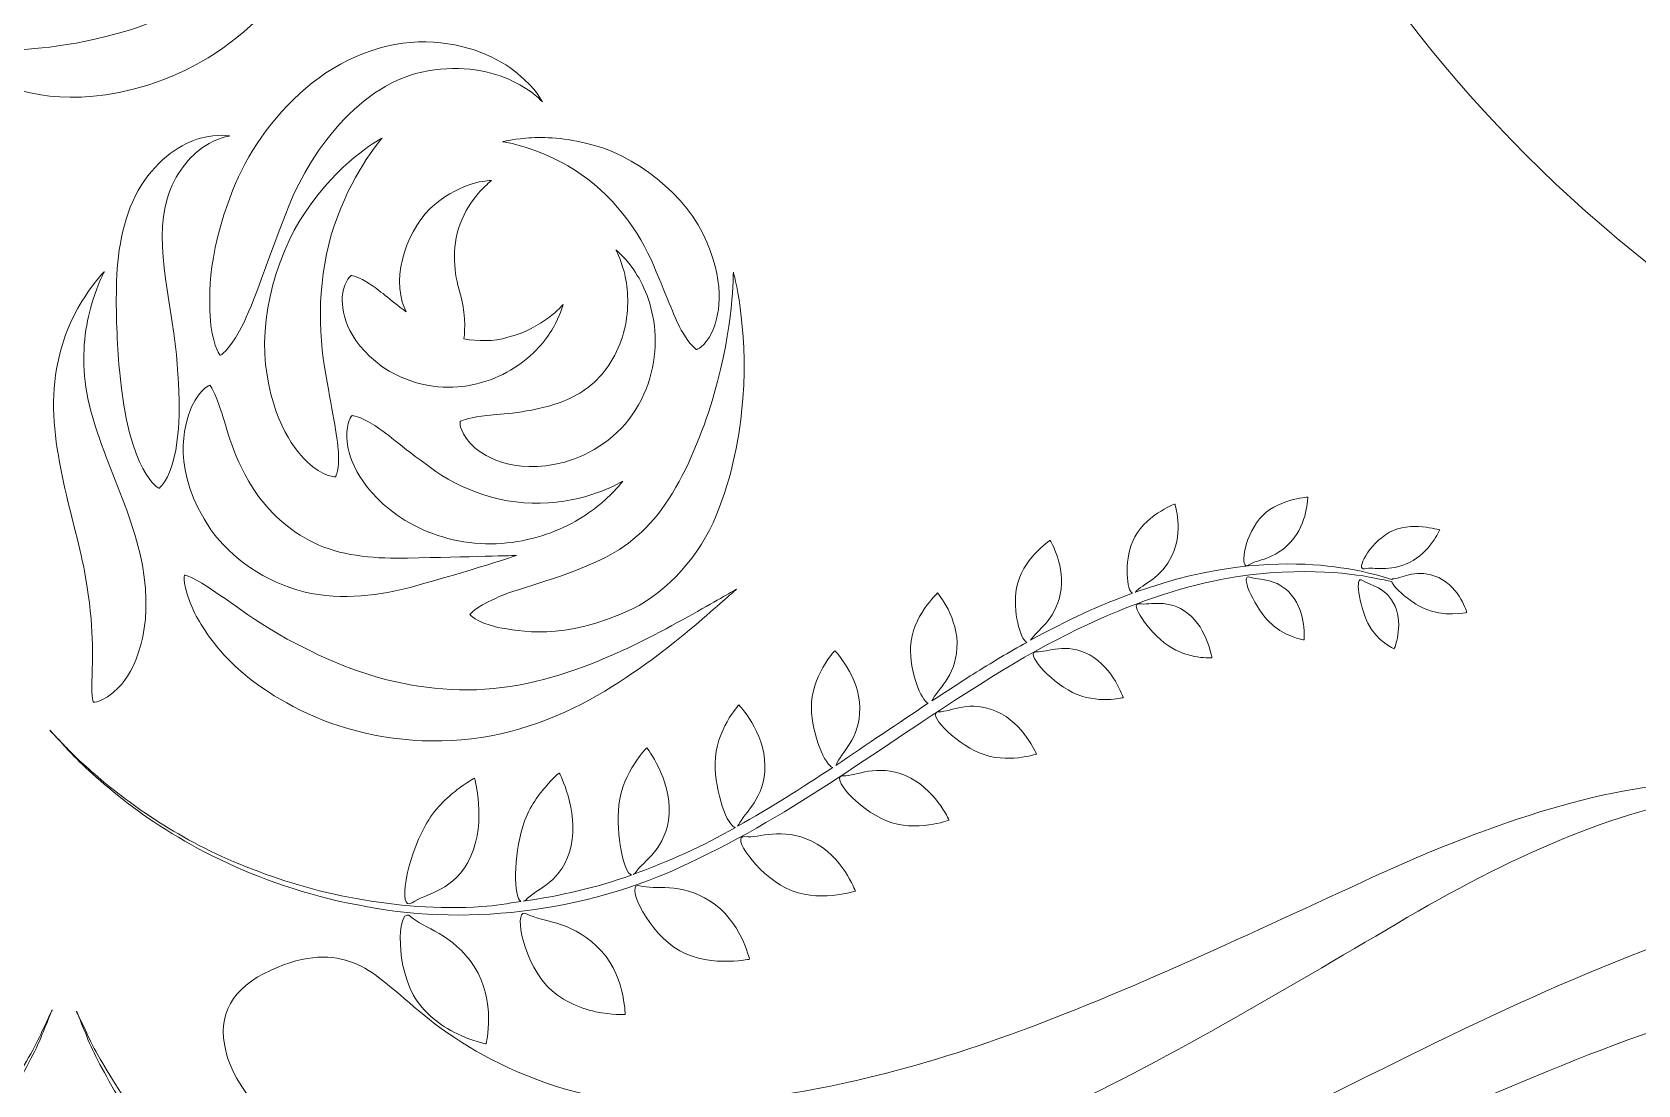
# Model space of a CAD drawing. Extents: x 359 to 483, y -510 to -85.
# Drawn here: x 420.23 to 439.47, y -189.69 to -177.08 of the extents above; entities that cross this region are included whole.
import ezdxf

# ---------------------------------------------------------------- set-up
doc = ezdxf.new("R2010")
doc.units = 0
doc.header["$MEASUREMENT"] = 0
doc.layers.add('Layer 1', color=7, linetype='Continuous')

msp = doc.modelspace()

# ---------------------------------------------------------------- linework, layer by layer
at = {"layer": 'Layer 1', "lineweight": 0}
for points, knots in [([(480.384, -236.21), (477.778, -218.221), (471.8, -202.258), (457.192, -190.652), (456.27, -189.919), (455.329, -189.239), (454.378, -188.583), (454.375, -188.577), (454.375, -188.574), (454.372, -188.568), (452.72, -185.571), (444.486, -174.406), (443.343, -166.788), (443.113, -165.25), (443.023, -163.689), (442.923, -162.139), (442.516, -155.827), (442.299, -149.504), (441.696, -143.205), (441.4, -140.11), (441.039, -137.006), (440.409, -133.958), (439.927, -131.628), (439.549, -128.164), (437.361, -126.737), (435.822, -125.733), (433.515, -125.783), (431.765, -125.417), (429.415, -124.926), (427.103, -124.275), (424.81, -123.567), (424.638, -123.514), (424.466, -123.476), (424.294, -123.43), (423.24, -120.997), (423.108, -118.615), (423.164, -117.16), (426.49, -115.522), (428.87, -111.133), (428.857, -105.967), (428.844, -100.129), (425.783, -95.293), (421.768, -94.311), (423.648, -93.525), (424.872, -91.484), (424.391, -89.236), (424.033, -87.566), (422.678, -86.221), (421.006, -85.876), (418.135, -85.282), (415.613, -87.462), (415.619, -90.226), (415.624, -92.127), (416.825, -93.741), (418.506, -94.37), (414.609, -95.495), (411.688, -100.28), (411.702, -106.008), (411.714, -111.174), (414.114, -115.551), (417.448, -117.174), (417.51, -118.618), (417.393, -120.978), (416.37, -123.399), (413.705, -123.916), (411.064, -124.78), (408.486, -125.448), (406.503, -125.963), (404.179, -125.643), (402.395, -126.819), (400.214, -128.258), (399.852, -131.723), (399.381, -134.055), (398.765, -137.106), (398.42, -140.212), (398.138, -143.309), (397.565, -149.61), (397.378, -155.934), (397.001, -162.248), (396.908, -163.799), (396.826, -165.36), (396.603, -166.899), (395.496, -174.522), (387.038, -186.635), (385.4, -189.64), (385.399, -189.643), (385.399, -189.644), (385.397, -189.647), (384.881, -190.029), (384.367, -190.419), (383.86, -190.826), (369.308, -202.502), (363.405, -218.492), (360.884, -236.493), (359.233, -248.287), (359.066, -443.788), (359.066, -443.788), (359.066, -479.813), (384.682, -509.503), (420.707, -509.503), (420.707, -509.503), (420.707, -509.503), (420.707, -509.503), (456.731, -509.503), (482.824, -479.813), (482.824, -443.788), (482.824, -443.788), (482.092, -247.996), (480.384, -236.21)], [0, 0, 0, 0, 1, 1, 1, 2, 2, 2, 3, 3, 3, 4, 4, 4, 5, 5, 5, 6, 6, 6, 7, 7, 7, 8, 8, 8, 9, 9, 9, 10, 10, 10, 11, 11, 11, 12, 12, 12, 13, 13, 13, 14, 14, 14, 15, 15, 15, 16, 16, 16, 17, 17, 17, 18, 18, 18, 19, 19, 19, 20, 20, 20, 21, 21, 21, 22, 22, 22, 23, 23, 23, 24, 24, 24, 25, 25, 25, 26, 26, 26, 27, 27, 27, 28, 28, 28, 29, 29, 29, 30, 30, 30, 31, 31, 31, 32, 32, 32, 33, 33, 33, 34, 34, 34, 35, 35, 35, 36, 36, 36, 36]), ([(440.991, -175.789), (441.978, -178.202), (442.279, -180.338), (442.363, -181.654), (437.48, -179.075), (434.285, -174.693), (433.53, -169.163), (432.541, -161.919), (433.506, -156.722), (435.762, -150.376), (435.493, -152.992), (435.265, -155.717), (435.324, -156.971), (435.456, -159.754), (439.357, -171.795), (440.991, -175.789)], [0, 0, 0, 0, 1, 1, 1, 2, 2, 2, 3, 3, 3, 4, 4, 4, 5, 5, 5, 5]), ([(419.781, -177.661), (419.496, -177.511), (419.464, -177.403), (419.464, -177.403), (419.464, -177.403), (419.559, -177.347), (419.849, -177.32), (420.136, -177.278), (420.624, -177.292), (421.406, -177.054), (421.795, -176.932), (422.228, -176.729), (422.602, -176.426), (422.977, -176.129), (423.282, -175.717), (423.508, -175.311), (423.735, -174.905), (423.897, -174.514), (424.013, -174.235), (424.127, -173.955), (424.196, -173.785), (424.196, -173.785), (424.196, -173.785), (424.166, -173.966), (424.117, -174.266), (424.063, -174.565), (423.985, -174.984), (423.826, -175.452), (423.668, -175.918), (423.409, -176.439), (423.001, -176.857), (422.601, -177.275), (422.091, -177.569), (421.617, -177.717), (420.655, -178.008), (420.057, -177.794), (419.781, -177.661)], [0, 0, 0, 0, 1, 1, 1, 2, 2, 2, 3, 3, 3, 4, 4, 4, 5, 5, 5, 6, 6, 6, 7, 7, 7, 8, 8, 8, 9, 9, 9, 10, 10, 10, 11, 11, 11, 12, 12, 12, 12]), ([(424.948, -177.2), (425.432, -177.206), (425.825, -177.391), (426.044, -177.577), (426.27, -177.761), (426.343, -177.919), (426.343, -177.919), (426.343, -177.919), (426.23, -177.785), (425.985, -177.669), (425.747, -177.548), (425.37, -177.472), (424.975, -177.547), (424.157, -177.676), (423.536, -178.541), (423.276, -179.24), (422.997, -179.952), (422.858, -180.415), (422.714, -180.658), (422.58, -180.906), (422.483, -180.953), (422.483, -180.953), (422.483, -180.953), (422.408, -180.877), (422.372, -180.594), (422.348, -180.314), (422.308, -179.81), (422.633, -178.973), (422.801, -178.558), (423.095, -178.102), (423.508, -177.754), (423.913, -177.401), (424.463, -177.186), (424.948, -177.2)], [0, 0, 0, 0, 1, 1, 1, 2, 2, 2, 3, 3, 3, 4, 4, 4, 5, 5, 5, 6, 6, 6, 7, 7, 7, 8, 8, 8, 9, 9, 9, 10, 10, 10, 11, 11, 11, 11]), ([(421.968, -181.064), (422.081, -182.325), (421.751, -182.546), (421.751, -182.546), (421.751, -182.546), (421.387, -182.387), (421.274, -181.126), (421.248, -180.808), (421.23, -180.454), (421.241, -180.061), (421.254, -179.671), (421.331, -179.245), (421.536, -178.918), (421.738, -178.595), (422.028, -178.412), (422.245, -178.353), (422.465, -178.293), (422.595, -178.327), (422.595, -178.327), (422.595, -178.327), (422.46, -178.341), (422.29, -178.452), (422.121, -178.561), (421.937, -178.783), (421.85, -179.068), (421.673, -179.631), (421.929, -180.422), (421.968, -181.064)], [0, 0, 0, 0, 1, 1, 1, 2, 2, 2, 3, 3, 3, 4, 4, 4, 5, 5, 5, 6, 6, 6, 7, 7, 7, 8, 8, 8, 9, 9, 9, 9]), ([(423.733, -181.089), (423.815, -181.608), (423.89, -181.914), (423.898, -182.118), (423.911, -182.32), (423.867, -182.406), (423.867, -182.406), (423.867, -182.406), (423.769, -182.422), (423.593, -182.287), (423.426, -182.153), (423.149, -181.846), (423.044, -181.189), (422.925, -180.532), (423.171, -179.652), (423.582, -179.126), (423.979, -178.581), (424.422, -178.351), (424.422, -178.351), (424.422, -178.351), (424.093, -178.726), (423.888, -179.293), (423.665, -179.859), (423.641, -180.571), (423.733, -181.089)], [0, 0, 0, 0, 1, 1, 1, 2, 2, 2, 3, 3, 3, 4, 4, 4, 5, 5, 5, 6, 6, 6, 7, 7, 7, 8, 8, 8, 8]), ([(427.676, -179.881), (427.514, -179.481), (427.169, -179.001), (426.726, -178.733), (426.296, -178.455), (425.866, -178.395), (425.866, -178.395), (425.866, -178.395), (425.967, -178.368), (426.144, -178.352), (426.32, -178.337), (426.575, -178.34), (426.859, -178.412), (427.433, -178.529), (428.09, -179.041), (428.312, -179.596), (428.546, -180.142), (428.453, -180.508), (428.372, -180.679), (428.283, -180.858), (428.189, -180.884), (428.189, -180.884), (428.189, -180.884), (428.11, -180.834), (428.024, -180.68), (427.932, -180.527), (427.847, -180.278), (427.676, -179.881)], [0, 0, 0, 0, 1, 1, 1, 2, 2, 2, 3, 3, 3, 4, 4, 4, 5, 5, 5, 6, 6, 6, 7, 7, 7, 8, 8, 8, 9, 9, 9, 9]), ([(424.057, -179.996), (424.057, -179.996), (424.148, -180.014), (424.273, -180.098), (424.383, -180.167), (424.513, -180.283), (424.711, -180.433), (424.695, -180.393), (424.676, -180.361), (424.664, -180.313), (424.542, -179.899), (424.78, -179.322), (425.114, -179.1), (425.439, -178.851), (425.732, -178.86), (425.732, -178.86), (425.732, -178.86), (425.501, -179.035), (425.381, -179.323), (425.248, -179.616), (425.28, -179.936), (425.342, -180.155), (425.424, -180.432), (425.418, -180.639), (425.402, -180.757), (425.571, -180.786), (425.751, -180.789), (425.93, -180.737), (426.341, -180.636), (426.591, -180.345), (426.591, -180.345), (426.591, -180.345), (426.57, -180.433), (426.5, -180.571), (426.429, -180.708), (426.298, -180.892), (426.087, -181.048), (425.877, -181.202), (425.587, -181.325), (425.271, -181.335), (424.953, -181.35), (424.64, -181.24), (424.42, -181.086), (423.975, -180.76), (423.927, -180.394), (423.948, -180.226), (423.974, -180.044), (424.057, -179.996), (424.057, -179.996)], [0, 0, 0, 0, 1, 1, 1, 2, 2, 2, 3, 3, 3, 4, 4, 4, 5, 5, 5, 6, 6, 6, 7, 7, 7, 8, 8, 8, 9, 9, 9, 10, 10, 10, 11, 11, 11, 12, 12, 12, 13, 13, 13, 14, 14, 14, 15, 15, 15, 16, 16, 16, 16]), ([(426.61, -182.232), (425.974, -182.395), (425.604, -182.147), (425.474, -182.002), (425.334, -181.843), (425.357, -181.745), (425.357, -181.745), (425.357, -181.745), (425.441, -181.701), (425.611, -181.682), (425.781, -181.655), (426.032, -181.663), (426.42, -181.562), (426.611, -181.506), (426.827, -181.415), (426.993, -181.247), (427.162, -181.082), (427.286, -180.837), (427.336, -180.594), (427.387, -180.35), (427.364, -180.114), (427.32, -179.95), (427.275, -179.785), (427.222, -179.689), (427.222, -179.689), (427.222, -179.689), (427.307, -179.754), (427.418, -179.902), (427.526, -180.05), (427.648, -180.293), (427.684, -180.603), (427.719, -180.91), (427.664, -181.285), (427.459, -181.605), (427.257, -181.931), (426.918, -182.146), (426.61, -182.232)], [0, 0, 0, 0, 1, 1, 1, 2, 2, 2, 3, 3, 3, 4, 4, 4, 5, 5, 5, 6, 6, 6, 7, 7, 7, 8, 8, 8, 9, 9, 9, 10, 10, 10, 11, 11, 11, 12, 12, 12, 12]), ([(420.865, -183.591), (420.765, -182.974), (420.39, -182.023), (420.51, -181.191), (420.566, -180.785), (420.722, -180.464), (420.855, -180.259), (420.989, -180.053), (421.094, -179.951), (421.094, -179.951), (421.094, -179.951), (421.023, -180.081), (420.953, -180.305), (420.883, -180.528), (420.824, -180.852), (420.858, -181.202), (420.91, -181.906), (421.405, -182.681), (421.55, -183.466), (421.694, -184.242), (421.453, -184.748), (421.263, -184.932), (421.069, -185.128), (420.96, -185.105), (420.96, -185.105), (420.96, -185.105), (420.936, -185.007), (420.947, -184.786), (420.952, -184.561), (420.977, -184.227), (420.865, -183.591)], [0, 0, 0, 0, 1, 1, 1, 2, 2, 2, 3, 3, 3, 4, 4, 4, 5, 5, 5, 6, 6, 6, 7, 7, 7, 8, 8, 8, 9, 9, 9, 10, 10, 10, 10]), ([(428.424, -182.87), (428.236, -183.343), (427.842, -183.785), (427.423, -183.989), (426.579, -184.384), (426.071, -184.254), (425.807, -184.212), (425.536, -184.145), (425.473, -184.059), (425.473, -184.059), (425.473, -184.059), (425.53, -183.971), (425.779, -183.865), (426.017, -183.743), (426.487, -183.667), (427.099, -183.373), (427.4, -183.221), (427.681, -182.973), (427.9, -182.603), (428.12, -182.24), (428.287, -181.804), (428.401, -181.412), (428.632, -180.619), (428.63, -179.957), (428.63, -179.957), (428.63, -179.957), (428.811, -180.593), (428.744, -181.472), (428.708, -181.91), (428.624, -182.396), (428.424, -182.87)], [0, 0, 0, 0, 1, 1, 1, 2, 2, 2, 3, 3, 3, 4, 4, 4, 5, 5, 5, 6, 6, 6, 7, 7, 7, 8, 8, 8, 9, 9, 9, 10, 10, 10, 10]), ([(422.139, -181.571), (422.255, -181.333), (422.36, -181.312), (422.36, -181.312), (422.36, -181.312), (422.423, -181.39), (422.486, -181.603), (422.564, -181.809), (422.617, -182.173), (422.934, -182.632), (423.098, -182.858), (423.351, -183.09), (423.666, -183.225), (423.976, -183.363), (424.367, -183.389), (424.728, -183.383), (425.463, -183.365), (426.033, -183.35), (426.033, -183.35), (426.033, -183.35), (425.498, -183.529), (424.774, -183.728), (424.411, -183.82), (423.957, -183.901), (423.486, -183.784), (423.023, -183.672), (422.616, -183.381), (422.372, -183.043), (421.892, -182.334), (422.046, -181.79), (422.139, -181.571)], [0, 0, 0, 0, 1, 1, 1, 2, 2, 2, 3, 3, 3, 4, 4, 4, 5, 5, 5, 6, 6, 6, 7, 7, 7, 8, 8, 8, 9, 9, 9, 10, 10, 10, 10]), ([(424.063, -181.674), (424.063, -181.674), (424.157, -181.683), (424.305, -181.777), (424.459, -181.868), (424.652, -182.046), (425, -182.296), (425.342, -182.556), (425.894, -182.766), (426.415, -182.719), (426.928, -182.69), (427.306, -182.46), (427.306, -182.46), (427.306, -182.46), (427.243, -182.546), (427.112, -182.669), (426.981, -182.791), (426.773, -182.945), (426.497, -183.057), (426.221, -183.169), (425.878, -183.235), (425.53, -183.202), (425.182, -183.173), (424.849, -183.039), (424.603, -182.868), (424.11, -182.512), (424.01, -182.135), (423.999, -181.943), (423.991, -181.741), (424.063, -181.674), (424.063, -181.674)], [0, 0, 0, 0, 1, 1, 1, 2, 2, 2, 3, 3, 3, 4, 4, 4, 5, 5, 5, 6, 6, 6, 7, 7, 7, 8, 8, 8, 9, 9, 9, 10, 10, 10, 10]), ([(420.586, -185.594), (420.678, -185.696), (420.822, -185.836), (421.015, -186.002), (421.402, -186.328), (421.993, -186.764), (422.793, -187.078), (423.584, -187.398), (424.575, -187.618), (425.618, -187.556), (425.774, -187.549), (425.93, -187.515), (426.086, -187.494), (425.994, -187.448), (425.996, -186.952), (426.108, -186.596), (426.171, -186.384), (426.285, -186.231), (426.378, -186.125), (426.469, -186.012), (426.545, -185.955), (426.545, -185.955), (426.545, -185.955), (426.778, -186.4), (426.687, -186.827), (426.59, -187.266), (426.269, -187.338), (426.138, -187.481), (426.128, -187.49), (426.121, -187.488), (426.113, -187.49), (426.55, -187.428), (426.986, -187.331), (427.41, -187.178), (427.316, -187.156), (427.219, -186.693), (427.259, -186.34), (427.307, -185.934), (427.594, -185.653), (427.594, -185.653), (427.594, -185.653), (427.887, -186.029), (427.861, -186.446), (427.832, -186.868), (427.553, -187.001), (427.455, -187.154), (427.447, -187.166), (427.439, -187.165), (427.431, -187.17), (427.854, -187.016), (428.268, -186.831), (428.656, -186.607), (428.564, -186.609), (428.408, -186.181), (428.411, -185.838), (428.415, -185.446), (428.696, -185.139), (428.696, -185.139), (428.696, -185.139), (429.004, -185.466), (429.009, -185.865), (429.012, -186.264), (428.765, -186.421), (428.691, -186.578), (428.688, -186.585), (428.683, -186.59), (428.679, -186.594), (429.075, -186.373), (429.454, -186.131), (429.821, -185.888), (429.733, -185.874), (429.57, -185.495), (429.565, -185.176), (429.56, -184.8), (429.846, -184.491), (429.846, -184.491), (429.846, -184.491), (430.141, -184.795), (430.145, -185.174), (430.149, -185.552), (429.922, -185.708), (429.86, -185.86), (429.86, -185.86), (429.857, -185.864), (429.857, -185.864), (430.238, -185.608), (430.609, -185.359), (430.965, -185.119), (430.882, -185.093), (430.74, -184.742), (430.753, -184.443), (430.767, -184.085), (431.077, -183.799), (431.077, -183.799), (431.077, -183.799), (431.332, -184.101), (431.309, -184.459), (431.287, -184.811), (431.075, -184.95), (431.009, -185.09), (431.175, -184.983), (431.339, -184.877), (431.499, -184.774), (431.722, -184.635), (431.935, -184.507), (432.145, -184.391), (432.071, -184.359), (431.972, -184.018), (432.023, -183.739), (432.08, -183.402), (432.425, -183.169), (432.425, -183.169), (432.425, -183.169), (432.619, -183.484), (432.546, -183.814), (432.478, -184.136), (432.269, -184.243), (432.19, -184.366), (432.626, -184.126), (433.033, -183.939), (433.411, -183.803), (433.345, -183.778), (433.307, -183.433), (433.415, -183.18), (433.536, -182.878), (433.92, -182.734), (433.92, -182.734), (433.92, -182.734), (434.025, -183.063), (433.887, -183.346), (433.753, -183.633), (433.537, -183.686), (433.446, -183.789), (433.446, -183.789), (433.444, -183.79), (433.444, -183.79), (434.364, -183.462), (435.081, -183.43), (435.574, -183.461), (436.072, -183.496), (436.358, -183.588), (436.52, -183.638), (436.524, -183.633), (436.531, -183.629), (436.542, -183.628), (436.656, -183.62), (436.819, -183.5), (437.08, -183.616), (437.342, -183.741), (437.416, -184.035), (437.416, -184.035), (437.416, -184.035), (437.13, -184.09), (436.908, -183.986), (436.731, -183.904), (436.541, -183.735), (436.517, -183.663), (436.304, -183.62), (435.872, -183.501), (435.056, -183.56), (434.243, -183.61), (433.058, -183.946), (431.577, -184.899), (430.569, -185.521), (429.477, -186.371), (428.214, -186.979), (426.961, -187.613), (425.487, -187.793), (424.246, -187.557), (422.996, -187.344), (421.992, -186.795), (421.367, -186.311), (421.052, -186.07), (420.821, -185.849), (420.67, -185.69), (420.522, -185.53), (420.44, -185.442), (420.44, -185.442), (420.44, -185.442), (420.491, -185.495), (420.586, -185.594)], [0, 0, 0, 0, 1, 1, 1, 2, 2, 2, 3, 3, 3, 4, 4, 4, 5, 5, 5, 6, 6, 6, 7, 7, 7, 8, 8, 8, 9, 9, 9, 10, 10, 10, 11, 11, 11, 12, 12, 12, 13, 13, 13, 14, 14, 14, 15, 15, 15, 16, 16, 16, 17, 17, 17, 18, 18, 18, 19, 19, 19, 20, 20, 20, 21, 21, 21, 22, 22, 22, 23, 23, 23, 24, 24, 24, 25, 25, 25, 26, 26, 26, 27, 27, 27, 28, 28, 28, 29, 29, 29, 30, 30, 30, 31, 31, 31, 32, 32, 32, 33, 33, 33, 34, 34, 34, 35, 35, 35, 36, 36, 36, 37, 37, 37, 38, 38, 38, 39, 39, 39, 40, 40, 40, 41, 41, 41, 42, 42, 42, 43, 43, 43, 44, 44, 44, 45, 45, 45, 46, 46, 46, 47, 47, 47, 48, 48, 48, 49, 49, 49, 50, 50, 50, 51, 51, 51, 52, 52, 52, 53, 53, 53, 54, 54, 54, 55, 55, 55, 56, 56, 56, 57, 57, 57, 58, 58, 58, 59, 59, 59, 60, 60, 60, 60]), ([(434.934, -182.913), (435.127, -182.675), (435.511, -182.652), (435.511, -182.652), (435.511, -182.652), (435.51, -182.968), (435.31, -183.186), (435.114, -183.404), (434.908, -183.394), (434.799, -183.465), (434.696, -183.535), (434.739, -183.146), (434.934, -182.913)], [0, 0, 0, 0, 1, 1, 1, 2, 2, 2, 3, 3, 3, 4, 4, 4, 4]), ([(436.491, -183.073), (436.741, -182.934), (437.092, -183.045), (437.092, -183.045), (437.092, -183.045), (436.977, -183.313), (436.729, -183.434), (436.485, -183.554), (436.31, -183.483), (436.193, -183.509), (436.081, -183.535), (436.239, -183.213), (436.491, -183.073)], [0, 0, 0, 0, 1, 1, 1, 2, 2, 2, 3, 3, 3, 4, 4, 4, 4]), ([(425.492, -185.545), (424.86, -185.624), (424.22, -185.521), (423.713, -185.322), (422.688, -184.907), (422.318, -184.317), (422.165, -184.017), (422.016, -183.696), (422.056, -183.585), (422.056, -183.585), (422.056, -183.585), (422.168, -183.608), (422.431, -183.794), (422.703, -183.965), (423.113, -184.329), (423.965, -184.672), (424.39, -184.839), (424.912, -184.965), (425.452, -184.959), (425.988, -184.96), (426.542, -184.81), (427.019, -184.611), (427.498, -184.414), (427.907, -184.184), (428.199, -184.021), (428.491, -183.855), (428.668, -183.754), (428.668, -183.754), (428.668, -183.754), (428.515, -183.888), (428.262, -184.11), (428.004, -184.328), (427.642, -184.632), (427.177, -184.921), (426.716, -185.209), (426.131, -185.472), (425.492, -185.545)], [0, 0, 0, 0, 1, 1, 1, 2, 2, 2, 3, 3, 3, 4, 4, 4, 5, 5, 5, 6, 6, 6, 7, 7, 7, 8, 8, 8, 9, 9, 9, 10, 10, 10, 11, 11, 11, 12, 12, 12, 12]), ([(434.816, -183.609), (434.929, -183.65), (435.136, -183.609), (435.318, -183.824), (435.495, -184.038), (435.468, -184.361), (435.468, -184.361), (435.468, -184.361), (435.213, -184.325), (435.03, -184.127), (434.849, -183.925), (434.698, -183.568), (434.816, -183.609)], [0, 0, 0, 0, 1, 1, 1, 2, 2, 2, 3, 3, 3, 4, 4, 4, 4]), ([(436.166, -183.648), (436.257, -183.712), (436.454, -183.722), (436.559, -183.959), (436.661, -184.192), (436.547, -184.47), (436.547, -184.47), (436.547, -184.47), (436.34, -184.381), (436.232, -184.16), (436.125, -183.94), (436.071, -183.583), (436.166, -183.648)], [0, 0, 0, 0, 1, 1, 1, 2, 2, 2, 3, 3, 3, 4, 4, 4, 4]), ([(433.496, -183.928), (433.626, -183.949), (433.836, -183.86), (434.076, -184.044), (434.313, -184.233), (434.363, -184.576), (434.363, -184.576), (434.363, -184.576), (434.082, -184.597), (433.838, -184.429), (433.596, -184.255), (433.364, -183.911), (433.496, -183.928)], [0, 0, 0, 0, 1, 1, 1, 2, 2, 2, 3, 3, 3, 4, 4, 4, 4]), ([(432.259, -184.504), (432.402, -184.51), (432.611, -184.385), (432.899, -184.542), (433.185, -184.7), (433.3, -185.054), (433.3, -185.054), (433.3, -185.054), (432.984, -185.134), (432.694, -184.99), (432.404, -184.843), (432.115, -184.501), (432.259, -184.504)], [0, 0, 0, 0, 1, 1, 1, 2, 2, 2, 3, 3, 3, 4, 4, 4, 4]), ([(432.261, -185.727), (432.261, -185.727), (431.911, -185.852), (431.585, -185.717), (431.26, -185.582), (430.936, -185.226), (431.091, -185.223), (431.245, -185.222), (431.46, -185.076), (431.784, -185.218), (432.106, -185.36), (432.261, -185.727), (432.261, -185.727)], [0, 0, 0, 0, 1, 1, 1, 2, 2, 2, 3, 3, 3, 4, 4, 4, 4]), ([(425.487, -186.95), (425.293, -187.38), (424.947, -187.391), (424.781, -187.51), (424.605, -187.62), (424.714, -186.988), (424.937, -186.59), (425.048, -186.385), (425.199, -186.249), (425.319, -186.159), (425.438, -186.061), (425.53, -186.019), (425.53, -186.019), (425.53, -186.019), (425.672, -186.528), (425.487, -186.95)], [0, 0, 0, 0, 1, 1, 1, 2, 2, 2, 3, 3, 3, 4, 4, 4, 5, 5, 5, 5]), ([(431.214, -186.52), (431.214, -186.52), (430.817, -186.672), (430.464, -186.527), (430.111, -186.381), (429.782, -185.988), (429.946, -185.991), (430.112, -185.993), (430.343, -185.842), (430.693, -185.987), (431.042, -186.133), (431.214, -186.52), (431.214, -186.52)], [0, 0, 0, 0, 1, 1, 1, 2, 2, 2, 3, 3, 3, 4, 4, 4, 4]), ([(424.863, -188.805), (425.494, -189.351), (426.813, -190.084), (428.423, -189.906), (429.209, -189.845), (430.443, -189.628), (431.821, -189.132), (433.201, -188.65), (434.717, -187.924), (436.162, -187.264), (437.6, -186.584), (439.067, -186.098), (440.18, -186.07), (440.733, -186.044), (441.183, -186.118), (441.482, -186.201), (441.782, -186.281), (441.94, -186.351), (441.94, -186.351), (441.94, -186.351), (441.773, -186.299), (441.471, -186.255), (441.169, -186.207), (440.725, -186.185), (440.198, -186.269), (439.134, -186.416), (437.8, -187.022), (436.455, -187.833), (435.094, -188.628), (433.636, -189.508), (432.22, -190.134), (430.814, -190.774), (429.441, -191.111), (428.539, -191.18), (426.77, -191.378), (424.927, -191.293), (423.684, -190.561), (423.07, -190.207), (422.651, -189.713), (422.549, -189.284), (422.439, -188.852), (422.632, -188.525), (423.083, -188.32), (423.524, -188.117), (423.829, -188.134), (424.079, -188.228), (424.329, -188.326), (424.533, -188.532), (424.863, -188.805)], [0, 0, 0, 0, 1, 1, 1, 2, 2, 2, 3, 3, 3, 4, 4, 4, 5, 5, 5, 6, 6, 6, 7, 7, 7, 8, 8, 8, 9, 9, 9, 10, 10, 10, 11, 11, 11, 12, 12, 12, 13, 13, 13, 14, 14, 14, 15, 15, 15, 16, 16, 16, 16]), ([(430.092, -187.369), (430.092, -187.369), (429.633, -187.522), (429.264, -187.336), (428.896, -187.151), (428.596, -186.696), (428.769, -186.717), (428.945, -186.738), (429.204, -186.598), (429.569, -186.773), (429.936, -186.947), (430.092, -187.369), (430.092, -187.369)], [0, 0, 0, 0, 1, 1, 1, 2, 2, 2, 3, 3, 3, 4, 4, 4, 4]), ([(389.965, -190.74), (390.467, -189.732), (391.488, -188.646), (392.914, -187.94), (394.326, -187.231), (396.141, -186.849), (397.997, -187.08), (399.847, -187.276), (401.682, -187.948), (403.417, -188.751), (405.159, -189.554), (406.829, -190.486), (408.513, -191.209), (410.19, -191.939), (411.897, -192.446), (413.509, -192.535), (415.113, -192.618), (416.585, -192.237), (417.691, -191.672), (418.808, -191.107), (419.534, -190.343), (419.937, -189.763), (420.132, -189.466), (420.274, -189.226), (420.347, -189.052), (420.428, -188.881), (420.47, -188.79), (420.47, -188.79), (420.47, -188.79), (420.432, -188.883), (420.36, -189.058), (420.295, -189.236), (420.165, -189.484), (419.983, -189.794), (419.605, -190.398), (418.905, -191.213), (417.786, -191.848), (416.678, -192.481), (415.181, -192.949), (413.496, -192.939), (411.817, -192.925), (410.019, -192.474), (408.273, -191.801), (406.519, -191.136), (404.797, -190.268), (403.066, -189.552), (401.34, -188.833), (399.58, -188.273), (397.897, -188.155), (396.226, -188.003), (394.668, -188.396), (393.476, -189.028), (392.277, -189.662), (391.49, -190.548), (391.102, -191.327), (390.26, -192.887), (390.708, -194.804), (391.641, -195.936), (392.575, -197.125), (393.891, -197.469), (394.956, -197.446), (396.038, -197.418), (396.851, -197.099), (397.436, -196.908), (398.024, -196.719), (398.472, -196.637), (398.849, -196.988), (399.192, -197.3), (399.097, -197.872), (398.422, -198.485), (397.761, -199.087), (396.49, -199.636), (394.899, -199.56), (394.108, -199.521), (393.243, -199.307), (392.414, -198.868), (391.588, -198.418), (390.833, -197.726), (390.302, -196.87), (389.758, -196.019), (389.418, -195.011), (389.326, -193.945), (389.242, -192.887), (389.431, -191.732), (389.965, -190.74)], [0, 0, 0, 0, 1, 1, 1, 2, 2, 2, 3, 3, 3, 4, 4, 4, 5, 5, 5, 6, 6, 6, 7, 7, 7, 8, 8, 8, 9, 9, 9, 10, 10, 10, 11, 11, 11, 12, 12, 12, 13, 13, 13, 14, 14, 14, 15, 15, 15, 16, 16, 16, 17, 17, 17, 18, 18, 18, 19, 19, 19, 20, 20, 20, 21, 21, 21, 22, 22, 22, 23, 23, 23, 24, 24, 24, 25, 25, 25, 26, 26, 26, 27, 27, 27, 28, 28, 28, 28]), ([(443.279, -187.125), (445.128, -186.895), (446.933, -187.275), (448.337, -187.98), (449.755, -188.683), (450.769, -189.761), (451.267, -190.761), (451.797, -191.745), (451.986, -192.889), (451.905, -193.941), (451.817, -194.999), (451.483, -196.004), (450.946, -196.852), (450.42, -197.707), (449.672, -198.4), (448.851, -198.853), (448.026, -199.294), (447.163, -199.512), (446.373, -199.555), (444.783, -199.638), (443.508, -199.091), (442.85, -198.485), (442.177, -197.868), (442.093, -197.287), (442.455, -196.957), (442.813, -196.624), (443.25, -196.714), (443.836, -196.908), (444.418, -197.104), (445.236, -197.42), (446.316, -197.441), (447.381, -197.457), (448.685, -197.104), (449.606, -195.919), (450.527, -194.789), (450.963, -192.889), (450.13, -191.348), (449.746, -190.577), (448.966, -189.698), (447.776, -189.068), (446.59, -188.441), (445.042, -188.049), (443.379, -188.2), (441.704, -188.317), (439.948, -188.876), (438.224, -189.594), (436.495, -190.308), (434.773, -191.177), (433.016, -191.843), (431.267, -192.517), (429.464, -192.97), (427.778, -192.985), (426.084, -192.995), (424.58, -192.524), (423.464, -191.888), (422.339, -191.249), (421.633, -190.428), (421.251, -189.819), (421.067, -189.506), (420.936, -189.256), (420.871, -189.076), (420.798, -188.9), (420.759, -188.806), (420.759, -188.806), (420.759, -188.806), (420.802, -188.898), (420.884, -189.07), (420.957, -189.246), (421.101, -189.489), (421.297, -189.788), (421.704, -190.373), (422.436, -191.143), (423.56, -191.712), (424.672, -192.28), (426.152, -192.664), (427.764, -192.58), (429.384, -192.491), (431.096, -191.982), (432.776, -191.251), (434.463, -190.527), (436.133, -189.595), (437.873, -188.792), (439.606, -187.99), (441.436, -187.32), (443.279, -187.125)], [0, 0, 0, 0, 1, 1, 1, 2, 2, 2, 3, 3, 3, 4, 4, 4, 5, 5, 5, 6, 6, 6, 7, 7, 7, 8, 8, 8, 9, 9, 9, 10, 10, 10, 11, 11, 11, 12, 12, 12, 13, 13, 13, 14, 14, 14, 15, 15, 15, 16, 16, 16, 17, 17, 17, 18, 18, 18, 19, 19, 19, 20, 20, 20, 21, 21, 21, 22, 22, 22, 23, 23, 23, 24, 24, 24, 25, 25, 25, 26, 26, 26, 27, 27, 27, 28, 28, 28, 28]), ([(428.823, -188.186), (428.823, -188.186), (428.282, -188.3), (427.918, -188.042), (427.556, -187.787), (427.336, -187.251), (427.511, -187.307), (427.693, -187.359), (427.988, -187.259), (428.352, -187.49), (428.721, -187.721), (428.823, -188.186), (428.823, -188.186)], [0, 0, 0, 0, 1, 1, 1, 2, 2, 2, 3, 3, 3, 4, 4, 4, 4]), ([(424.767, -187.677), (424.921, -187.818), (425.264, -187.874), (425.525, -188.274), (425.796, -188.683), (425.667, -189.2), (425.667, -189.2), (425.667, -189.2), (425.506, -189.165), (425.316, -189.077), (425.126, -188.982), (424.91, -188.825), (424.794, -188.612), (424.563, -188.174), (424.623, -187.53), (424.767, -187.677)], [0, 0, 0, 0, 1, 1, 1, 2, 2, 2, 3, 3, 3, 4, 4, 4, 5, 5, 5, 5]), ([(426.159, -187.645), (426.333, -187.739), (426.662, -187.719), (426.992, -188.028), (427.334, -188.344), (427.334, -188.849), (427.334, -188.849), (427.334, -188.849), (427.177, -188.853), (426.98, -188.814), (426.783, -188.77), (426.548, -188.671), (426.392, -188.501), (426.081, -188.149), (425.995, -187.539), (426.159, -187.645)], [0, 0, 0, 0, 1, 1, 1, 2, 2, 2, 3, 3, 3, 4, 4, 4, 5, 5, 5, 5])]:
    msp.add_open_spline(points, degree=3, knots=knots, dxfattribs=at)

doc.saveas('drawing.dxf')
